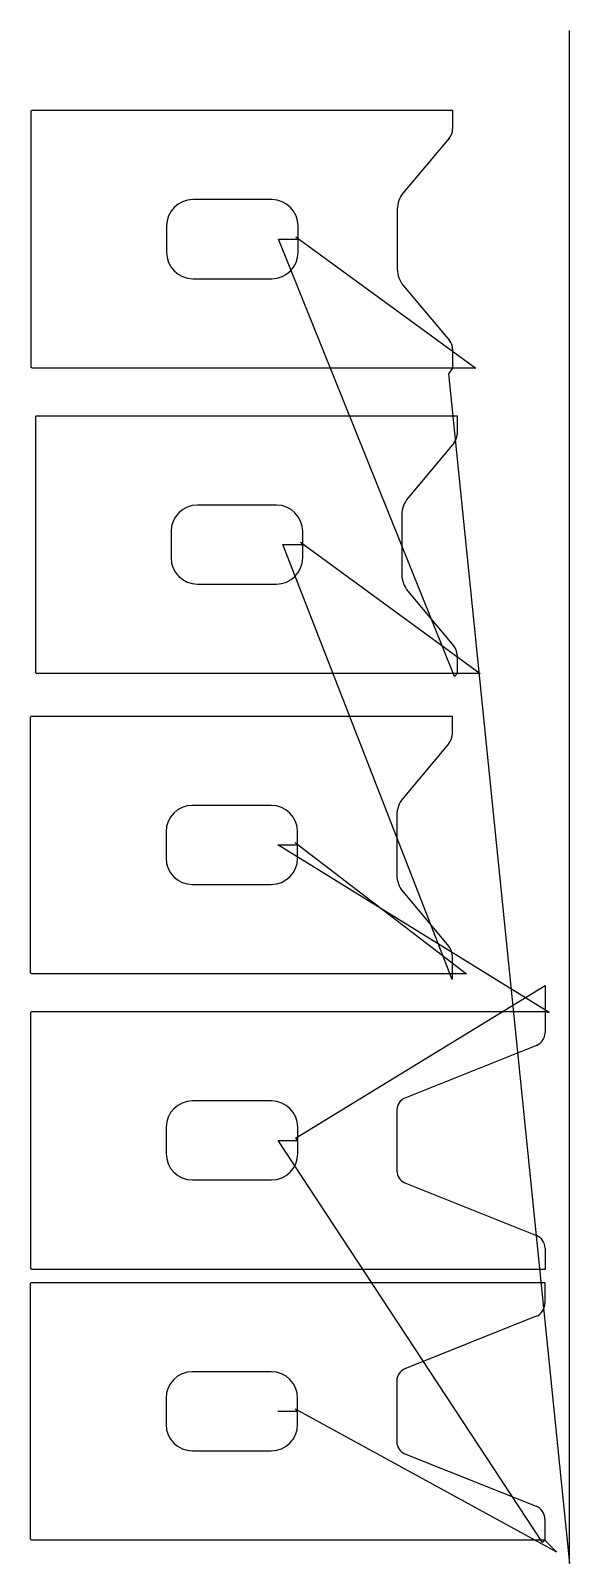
# Model space of a CAD drawing. Header units: metres. Extents: x 19 to 838, y 0 to 2327.
import ezdxf

# ---------------------------------------------------------------- set-up
doc = ezdxf.new("R2010")
doc.units = ezdxf.units.M

msp = doc.modelspace()

# ---------------------------------------------------------------- linework, layer by layer
at = {"layer": 'TOOL_0'}
for p, q in [((837.935, 2326.207), (837.935, 2327.207)), ((837.935, 0.998), (837.935, 2326.207)), ((19.934, 2204.62), (20.168, 2205.495)), ((19.934, 1816.62), (19.934, 2204.62)), ((20.168, 2205.495), (20.809, 2206.136)), ((20.809, 2206.136), (21.684, 2206.37)), ((21.684, 2206.37), (660.434, 2206.37)), ((660.434, 2206.37), (660.434, 2177.905)), ((655.572, 2164.559), (585.63, 2081.294)), ((385.684, 2070.619), (265.684, 2070.619)), ((576.434, 2056.048), (576.434, 1965.19)), ((225.684, 2030.619), (225.684, 1990.619)), ((425.684, 2010.619), (425.684, 2030.619)), ((663.439, 1346.423), (395.684, 2010.619)), ((395.684, 2010.619), (425.684, 2010.619)), ((425.684, 2010.619), (422.148, 2014.155)), ((422.148, 2014.155), (695.917, 1814.87)), ((425.684, 1990.619), (425.684, 2010.619)), ((265.684, 1950.619), (385.684, 1950.619)), ((585.63, 1939.944), (655.572, 1856.68)), ((660.434, 1843.334), (660.434, 1814.869)), ((20.168, 1815.745), (19.934, 1816.62)), ((20.809, 1815.104), (20.168, 1815.745)), ((21.684, 1814.87), (20.809, 1815.104)), ((660.434, 1814.87), (21.684, 1814.87)), ((660.434, 1814.869), (654.45, 1806.244)), ((654.45, 1806.244), (837.935, -0.002)), ((695.917, 1814.87), (660.434, 1814.87)), ((26.883, 1740.809), (27.117, 1741.684)), ((26.883, 1352.809), (26.883, 1740.809)), ((27.117, 1741.684), (27.758, 1742.325)), ((27.758, 1742.325), (28.633, 1742.559)), ((28.633, 1742.559), (667.383, 1742.559)), ((667.383, 1742.559), (667.383, 1714.094)), ((662.521, 1700.748), (592.579, 1617.483)), ((392.633, 1606.809), (272.633, 1606.809)), ((583.383, 1592.237), (583.383, 1501.379)), ((232.633, 1566.809), (232.633, 1526.809)), ((432.633, 1546.809), (432.633, 1566.809)), ((659.651, 886.705), (402.633, 1546.809)), ((402.633, 1546.809), (432.633, 1546.809)), ((432.633, 1546.809), (429.097, 1550.345)), ((429.097, 1550.345), (702.491, 1351.059)), ((432.633, 1526.809), (432.633, 1546.809)), ((272.633, 1486.809), (392.633, 1486.809)), ((592.579, 1476.133), (662.521, 1392.869)), ((667.383, 1379.523), (667.383, 1351.058)), ((27.117, 1351.934), (26.883, 1352.809)), ((27.758, 1351.293), (27.117, 1351.934)), ((28.633, 1351.059), (27.758, 1351.293)), ((667.383, 1351.059), (28.633, 1351.059)), ((667.383, 1351.058), (663.439, 1346.423)), ((702.491, 1351.059), (667.383, 1351.059)), ((19.151, 1284.756), (19.385, 1285.631)), ((19.151, 896.756), (19.151, 1284.756)), ((19.385, 1285.631), (20.026, 1286.272)), ((20.026, 1286.272), (20.901, 1286.506)), ((20.901, 1286.506), (659.651, 1286.506)), ((659.651, 1286.506), (659.651, 1258.041)), ((654.789, 1244.695), (584.847, 1161.43)), ((384.901, 1150.756), (264.901, 1150.756)), ((575.651, 1136.184), (575.651, 1045.326)), ((224.901, 1110.756), (224.901, 1070.756)), ((424.901, 1090.756), (421.365, 1094.292)), ((421.365, 1094.292), (681.609, 895.006)), ((424.901, 1090.756), (424.901, 1110.756)), ((807.447, 836.291), (394.901, 1090.756)), ((394.901, 1090.756), (424.901, 1090.756)), ((424.901, 1070.756), (424.901, 1090.756)), ((264.901, 1030.756), (384.901, 1030.756)), ((584.847, 1020.08), (654.789, 936.816)), ((659.651, 923.47), (659.651, 895.005)), ((19.385, 895.881), (19.151, 896.756)), ((20.026, 895.24), (19.385, 895.881)), ((20.901, 895.006), (20.026, 895.24)), ((659.651, 895.006), (20.901, 895.006)), ((681.609, 895.006), (659.651, 895.006)), ((659.651, 895.005), (659.651, 886.705)), ((421.607, 645.62), (800.893, 877.561)), ((800.893, 877.561), (800.893, 837.834)), ((20.268, 837.6), (21.143, 837.834)), ((21.143, 837.834), (800.893, 837.834)), ((800.893, 837.834), (800.893, 805.624)), ((800.893, 837.834), (807.447, 836.291)), ((19.393, 836.084), (19.627, 836.959)), ((19.393, 448.084), (19.393, 836.084)), ((19.627, 836.959), (20.268, 837.6)), ((787.849, 786.359), (587.994, 706.417)), ((385.143, 702.084), (265.143, 702.084)), ((575.893, 688.544), (575.893, 595.626)), ((225.143, 662.084), (225.143, 622.084)), ((425.143, 642.084), (425.143, 662.084)), ((797.162, 31.574), (395.143, 642.084)), ((395.143, 642.084), (425.143, 642.084)), ((425.143, 642.084), (421.607, 645.62)), ((425.143, 622.084), (425.143, 642.084)), ((265.143, 582.084), (385.143, 582.084)), ((587.994, 577.752), (787.85, 497.809)), ((800.893, 478.543), (800.893, 446.334)), ((19.627, 447.209), (19.393, 448.084)), ((20.268, 446.568), (19.627, 447.209)), ((21.143, 446.334), (20.268, 446.568)), ((800.893, 446.334), (21.143, 446.334)), ((19.198, 424.86), (19.432, 425.735)), ((19.198, 36.86), (19.198, 424.86)), ((19.432, 425.735), (20.073, 426.376)), ((20.073, 426.376), (20.948, 426.61)), ((20.948, 426.61), (800.698, 426.61)), ((800.698, 426.61), (800.698, 394.4)), ((787.654, 375.135), (587.799, 295.193)), ((384.949, 290.86), (264.949, 290.86)), ((575.698, 277.32), (575.698, 184.402)), ((224.949, 250.86), (224.949, 210.86)), ((424.949, 230.86), (421.413, 234.396)), ((421.413, 234.396), (818.376, 17.433)), ((424.949, 230.86), (424.949, 250.86)), ((394.949, 230.86), (424.949, 230.86)), ((424.949, 210.86), (424.949, 230.86)), ((264.949, 170.86), (384.949, 170.86)), ((587.799, 166.528), (787.655, 86.585)), ((800.698, 67.319), (800.698, 35.11)), ((19.432, 35.985), (19.198, 36.86)), ((20.073, 35.344), (19.432, 35.985)), ((20.948, 35.11), (20.073, 35.344)), ((800.698, 35.11), (20.948, 35.11)), ((800.698, 35.11), (797.162, 31.574)), ((818.376, 17.433), (800.698, 35.11)), ((837.935, -0.002), (837.935, 0.998)), ((837.935, 0.998), (837.935, -0.002)), ((837.935, -0.002), (837.935, 0.998))]:
    msp.add_line(p, q, dxfattribs=at)
for centre, radius, start, end in [((639.684, 2177.905), 20.75, 319.969572, 0), ((615.756, 2056.023), 39.322, 140.008612, 179.963573), ((265.684, 2030.619), 40, 90, 180), ((385.684, 2030.619), 40, 0, 90), ((265.684, 1990.619), 40, 180, 270), ((385.684, 1990.619), 40, 270, 0), ((615.756, 1965.216), 39.322, 180.037884, 219.992504), ((639.684, 1843.334), 20.75, 0, 40.030428), ((646.633, 1714.094), 20.75, 319.969572, 0), ((272.633, 1566.809), 40, 90, 180), ((392.633, 1566.809), 40, 0, 90), ((622.705, 1592.212), 39.322, 140.008612, 179.963573), ((272.633, 1526.809), 40, 180, 270), ((392.633, 1526.809), 40, 270, 0), ((622.705, 1501.405), 39.322, 180.037884, 219.992504), ((646.633, 1379.523), 20.75, 0, 40.030428), ((638.901, 1258.041), 20.75, 319.969572, 0), ((264.901, 1110.756), 40, 90, 180), ((384.901, 1110.756), 40, 0, 90), ((614.973, 1136.159), 39.322, 140.008612, 179.963573), ((264.901, 1070.756), 40, 180, 270), ((384.901, 1070.756), 40, 270, 0), ((614.973, 1045.352), 39.322, 180.037884, 219.992504), ((638.901, 923.47), 20.75, 0, 40.030428), ((780.12, 805.64), 20.773, 291.843922, 359.955869), ((265.143, 662.084), 40, 90, 180), ((385.143, 662.084), 40, 0, 90), ((595.189, 688.512), 19.297, 111.892386, 179.904982), ((265.143, 622.084), 40, 180, 270), ((385.143, 622.084), 40, 270, 0), ((595.189, 595.657), 19.296, 180.092048, 248.107614), ((780.12, 478.527), 20.774, 0.044131, 68.154544), ((779.925, 394.416), 20.773, 291.843922, 359.955869), ((264.949, 250.86), 40, 90, 180), ((384.949, 250.86), 40, 0, 90), ((594.994, 277.288), 19.297, 111.892386, 179.904982), ((264.949, 210.86), 40, 180, 270), ((384.949, 210.86), 40, 270, 0), ((594.994, 184.433), 19.296, 180.092048, 248.107614), ((779.925, 67.303), 20.774, 0.044131, 68.154544)]:
    msp.add_arc(centre, radius, start, end, dxfattribs=at)

doc.saveas('drawing.dxf')
